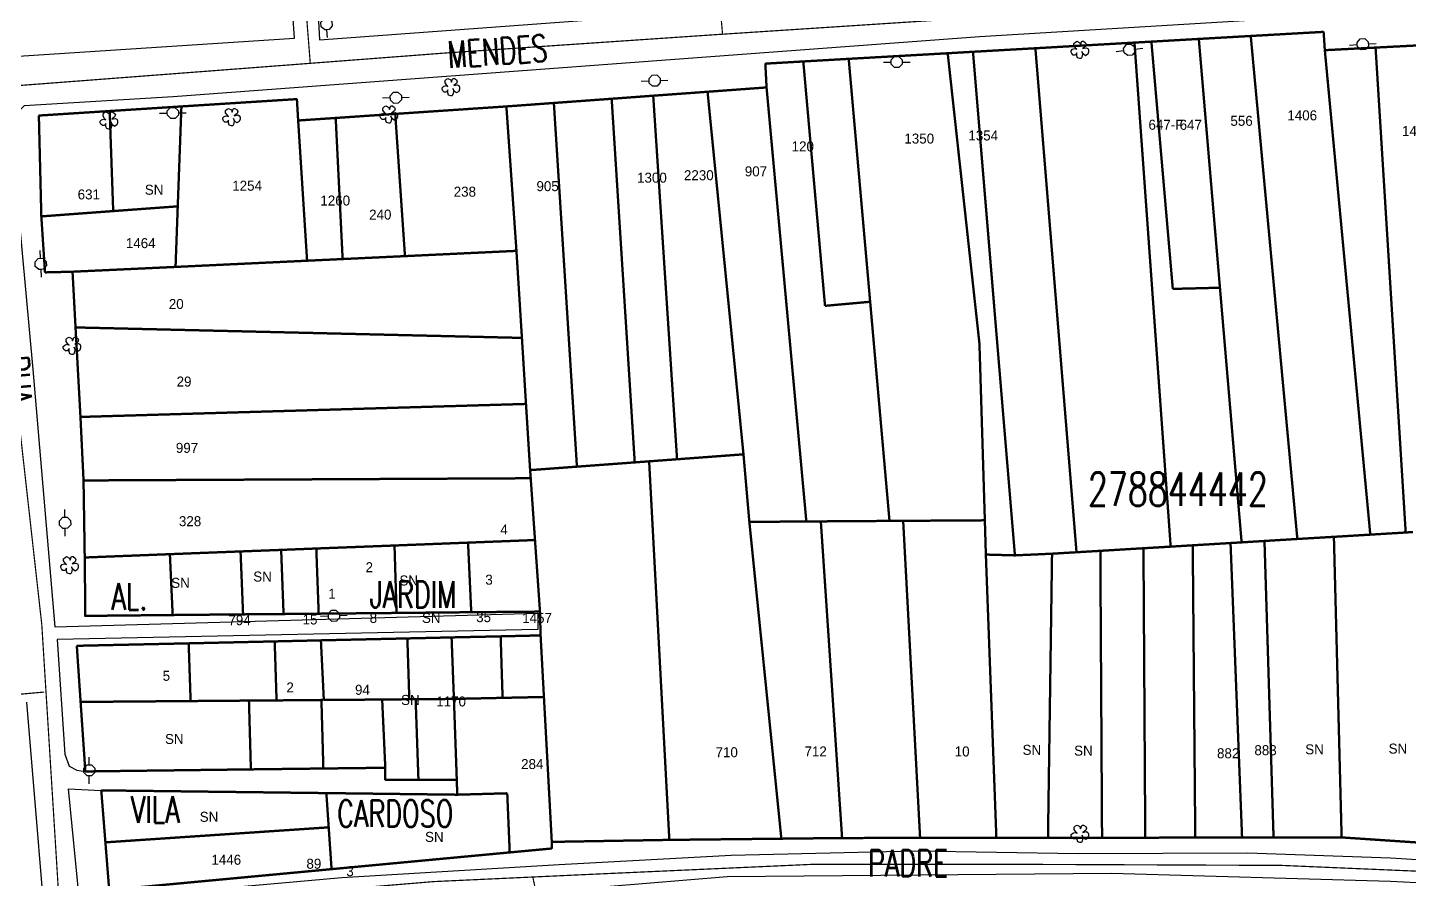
# Model space of a CAD drawing. Header units: millimetres. Extents: x 203684 to 206468, y 4869193 to 4871613.
# Drawn here: x 204198.8 to 204406, y 4871098.3 to 4871226.1 of the extents above; entities that cross this region are included whole.
import ezdxf
from ezdxf.enums import TextEntityAlignment as Align

# ---------------------------------------------------------------- set-up
doc = ezdxf.new("R2010")
doc.units = ezdxf.units.MM
for name, color, linetype in [('CD_MALHA_LOTES', 7, 'Continuous'), ('CD_TXT_QUADRA', 7, 'Continuous'), ('LT-POSTES', 7, 'Continuous'), ('RU-QUADRA', 210, 'Continuous'), ('SV-EIXO-RUA-N-PAV', 6, 'Continuous'), ('SV-EIXO-RUA-PAV', 20, 'Continuous'), ('SV-RUA-NAO-PAV', 7, 'Continuous'), ('SV-RUA-PAVIM', 7, 'Continuous'), ('SV-TXT-RUA-N-PAV', 7, 'Continuous'), ('SV-TXT-RUA-PAV', 7, 'Continuous'), ('Th_NmrPort', 1, 'Continuous'), ('VG-ARVORE-ISOLADA', 90, 'Continuous')]:
    doc.layers.add(name, color=color, linetype=linetype)
doc.styles.add('ARIAL', font='simplex.shx')

# ---------------------------------------------------------------- blocks, each defined once
blk = doc.blocks.new('COD092', base_point=(204504.092239, 4871060.025635))
at = {"layer": 'LT-POSTES'}
blk.add_line((204504.922233, 4871060.022296), (204506.0889, 4871060.022296), dxfattribs=at)
blk.add_lwpolyline([(204502.0889, 4871060.022296), (204503.255567, 4871060.022296), (204503.255567, 4871060.35563), (204503.755567, 4871060.85563), (204504.422233, 4871060.85563), (204504.922233, 4871060.35563), (204504.922233, 4871059.688963), (204504.422233, 4871059.188963), (204503.755567, 4871059.188963), (204503.255567, 4871059.688963), (204503.255567, 4871060.022296)], dxfattribs=at)
blk = doc.blocks.new('COD208', base_point=(204517.498181, 4871042.194979))
at = {"layer": 'VG-ARVORE-ISOLADA'}
blk.add_lwpolyline([(204517.064848, 4871042.628313), (204516.739848, 4871042.844979), (204516.739848, 4871043.169979), (204516.956515, 4871043.386646), (204517.173181, 4871043.494979), (204517.389848, 4871043.494979), (204517.606515, 4871043.278312), (204517.714848, 4871042.953312), (204517.606515, 4871042.628313), (204517.823181, 4871042.844979), (204518.148181, 4871043.061646), (204518.473181, 4871043.061646), (204518.689848, 4871042.844979), (204518.798181, 4871042.628313), (204518.581515, 4871042.194979), (204518.256515, 4871042.086646), (204518.581515, 4871041.978313), (204518.798181, 4871041.869979), (204518.798181, 4871041.653313), (204518.581515, 4871041.328313), (204518.364848, 4871041.219979), (204518.039848, 4871041.328313), (204517.714848, 4871041.761646), (204517.823181, 4871041.219979), (204517.714848, 4871041.003313), (204517.498181, 4871040.894979), (204517.173181, 4871040.894979), (204516.848182, 4871041.003313), (204516.631515, 4871041.328313), (204516.848182, 4871041.653313), (204517.281515, 4871041.869979), (204516.848182, 4871041.761646), (204516.414848, 4871041.869979), (204516.198182, 4871041.978313), (204516.198182, 4871042.194979), (204516.306515, 4871042.519979), (204516.631515, 4871042.628313)], close=True, dxfattribs=at)

msp = doc.modelspace()

# ---------------------------------------------------------------- linework, layer by layer
at = {"layer": 'CD_MALHA_LOTES', "const_width": 0.35}
for points in [[(204374.41, 4871224.44), (204382.2, 4871224.88)], [(204382.2, 4871224.88), (204393.13, 4871225.5)], [(204389.19, 4871149.41), (204382.2, 4871224.88)], [(204393.13, 4871225.5), (204393.31, 4871222.75)], [(204340.54, 4871222.51), (204349.9, 4871223.04)], [(204349.9, 4871223.04), (204364.76, 4871223.89)], [(204356.07, 4871147.42), (204349.9, 4871223.04)], [(204364.76, 4871223.89), (204367.3, 4871224.03)], [(204370.19, 4871148.26), (204364.76, 4871223.89)], [(204367.3, 4871224.03), (204374.41, 4871224.44)], [(204370.51, 4871186.93), (204367.3, 4871224.03)], [(204377.58, 4871187.11), (204374.41, 4871224.44)], [(204393.31, 4871222.75), (204400.92, 4871223.14)], [(204400.13, 4871150.06), (204393.31, 4871222.75)], [(204400.92, 4871223.14), (204406.97, 4871223.45)], [(204405.44, 4871150.38), (204400.92, 4871223.14)], [(204309.4, 4871220.73), (204315.09, 4871221.06)], [(204309.58, 4871217.16), (204309.4, 4871220.73)], [(204315.09, 4871221.06), (204321.9, 4871221.45)], [(204318.35, 4871184.39), (204315.09, 4871221.06)], [(204321.9, 4871221.45), (204336.75, 4871222.29)], [(204325.12, 4871185), (204321.9, 4871221.45)], [(204336.75, 4871222.29), (204340.54, 4871222.51)], [(204341.51, 4871178.72), (204336.75, 4871222.29)], [(204346.83, 4871146.95), (204340.54, 4871222.51)], [(204292.58, 4871215.92), (204300.73, 4871216.51)], [(204300.73, 4871216.51), (204309.58, 4871217.16)], [(204306.12, 4871162.11), (204300.73, 4871216.51)], [(204315.55, 4871152.03), (204309.58, 4871217.16)], [(204211.06, 4871213.62), (204221.82, 4871214.31)], [(204221.27, 4871199.32), (204221.82, 4871214.31)], [(204221.82, 4871214.31), (204239.14, 4871215.41)], [(204239.14, 4871215.41), (204239.33, 4871212.2)], [(204253.89, 4871213.19), (204270.56, 4871214.31)], [(204270.56, 4871214.31), (204277.68, 4871214.83)], [(204272.07, 4871192.64), (204270.56, 4871214.31)], [(204277.68, 4871214.83), (204286.35, 4871215.46)], [(204281.14, 4871160.26), (204277.68, 4871214.83)], [(204286.35, 4871215.46), (204292.58, 4871215.92)], [(204289.81, 4871160.9), (204286.35, 4871215.46)], [(204296.16, 4871161.37), (204292.58, 4871215.92)], [(204211.06, 4871213.62), (204200.44, 4871212.94)], [(204200.44, 4871212.94), (204200.81, 4871197.81)], [(204211.59, 4871198.61), (204211.06, 4871213.62)], [(204239.33, 4871212.2), (204244.96, 4871212.58)], [(204244.96, 4871212.58), (204253.89, 4871213.19)], [(204246, 4871191.41), (204244.96, 4871212.58)], [(204255.35, 4871191.85), (204253.89, 4871213.19)], [(204240.67, 4871191.16), (204239.33, 4871212.2)], [(204200.81, 4871197.81), (204211.59, 4871198.61)], [(204201.36, 4871189.41), (204200.81, 4871197.81)], [(204221.27, 4871199.32), (204211.59, 4871198.61)], [(204220.94, 4871190.23), (204221.27, 4871199.32)], [(204255.35, 4871191.85), (204246, 4871191.41)], [(204272.07, 4871192.64), (204255.35, 4871191.85)], [(204272.89, 4871179.58), (204272.07, 4871192.64)], [(204205.49, 4871189.51), (204201.36, 4871189.41)], [(204205.49, 4871189.51), (204220.94, 4871190.23)], [(204205.94, 4871181.15), (204205.49, 4871189.51)], [(204240.67, 4871191.16), (204220.94, 4871190.23)], [(204246, 4871191.41), (204240.67, 4871191.16)], [(204377.58, 4871187.11), (204370.51, 4871186.93)], [(204380.83, 4871148.9), (204377.58, 4871187.11)], [(204325.12, 4871185), (204318.35, 4871184.39)], [(204328.02, 4871152.12), (204325.12, 4871185)], [(204205.94, 4871181.15), (204272.89, 4871179.58)], [(204206.68, 4871167.72), (204205.94, 4871181.15)], [(204273.5, 4871169.67), (204272.89, 4871179.58)], [(204342.32, 4871152.21), (204341.51, 4871178.72)], [(204206.68, 4871167.72), (204273.5, 4871169.67)], [(204274.12, 4871159.74), (204273.5, 4871169.67)], [(204207.14, 4871158.19), (204206.68, 4871167.72)], [(204289.81, 4871160.9), (204281.14, 4871160.26)], [(204291.97, 4871161.06), (204289.81, 4871160.9)], [(204291.97, 4871161.06), (204296.16, 4871161.37)], [(204295, 4871104.26), (204291.97, 4871161.06)], [(204306.12, 4871162.11), (204296.16, 4871161.37)], [(204307, 4871151.98), (204306.12, 4871162.11)], [(204207.14, 4871158.19), (204274.21, 4871158.52)], [(204274.12, 4871159.74), (204281.14, 4871160.26)], [(204274.21, 4871158.52), (204274.12, 4871159.74)], [(204274.85, 4871149.25), (204274.21, 4871158.52)], [(204207.32, 4871146.63), (204207.14, 4871158.19)], [(204330.07, 4871152.13), (204342.32, 4871152.21)], [(204342.47, 4871147.07), (204342.32, 4871152.21)], [(204307, 4871151.98), (204315.55, 4871152.03)], [(204311.8, 4871104.44), (204307, 4871151.98)], [(204317.72, 4871152.05), (204315.55, 4871152.03)], [(204317.72, 4871152.05), (204328.02, 4871152.12)], [(204320.91, 4871104.54), (204317.72, 4871152.05)], [(204330.07, 4871152.13), (204328.02, 4871152.12)], [(204332.61, 4871104.55), (204330.07, 4871152.13)], [(204394.67, 4871149.73), (204400.13, 4871150.06)], [(204400.13, 4871150.06), (204405.44, 4871150.38)], [(204406.54, 4871150.45), (204405.44, 4871150.38)], [(204242.05, 4871147.98), (204253.78, 4871148.43)], [(204253.78, 4871148.43), (204264.81, 4871148.86)], [(204254.09, 4871138.31), (204253.78, 4871148.43)], [(204264.81, 4871148.86), (204274.85, 4871149.25)], [(204265.29, 4871138.42), (204264.81, 4871148.86)], [(204275.6, 4871138.51), (204274.85, 4871149.25)], [(204359.64, 4871147.63), (204366.11, 4871148.02)], [(204366.11, 4871148.02), (204370.19, 4871148.26)], [(204366.38, 4871104.59), (204366.11, 4871148.02)], [(204370.19, 4871148.26), (204373.5, 4871148.46)], [(204373.5, 4871148.46), (204379.17, 4871148.8)], [(204373.88, 4871104.6), (204373.5, 4871148.46)], [(204379.17, 4871148.8), (204380.83, 4871148.9)], [(204380.9, 4871104.61), (204379.17, 4871148.8)], [(204380.83, 4871148.9), (204384.26, 4871149.11)], [(204384.26, 4871149.11), (204389.19, 4871149.41)], [(204385.62, 4871104.61), (204384.26, 4871149.11)], [(204389.19, 4871149.41), (204394.67, 4871149.73)], [(204395.83, 4871104.63), (204394.67, 4871149.73)], [(204207.32, 4871146.63), (204220.09, 4871147.13)], [(204220.51, 4871138), (204207.41, 4871137.87), (204207.32, 4871146.63)], [(204220.09, 4871147.13), (204230.69, 4871147.54)], [(204220.51, 4871138), (204220.09, 4871147.13)], [(204230.69, 4871147.54), (204236.78, 4871147.77)], [(204231.07, 4871138.1), (204230.69, 4871147.54)], [(204236.78, 4871147.77), (204242.05, 4871147.98)], [(204237.14, 4871138.15), (204236.78, 4871147.77)], [(204242.41, 4871138.2), (204242.05, 4871147.98)], [(204344.05, 4871104.56), (204342.47, 4871147.07)], [(204342.47, 4871147.07), (204346.83, 4871146.95)], [(204346.83, 4871146.95), (204352.4, 4871147.2)], [(204351.79, 4871104.57), (204352.4, 4871147.2)], [(204352.4, 4871147.2), (204356.07, 4871147.42)], [(204356.07, 4871147.42), (204359.64, 4871147.63)], [(204359.9, 4871104.58), (204359.64, 4871147.63)], [(204231.07, 4871138.1), (204220.51, 4871138)], [(204237.14, 4871138.15), (204231.07, 4871138.1)], [(204242.41, 4871138.2), (204237.14, 4871138.15)], [(204254.09, 4871138.31), (204242.41, 4871138.2)], [(204265.29, 4871138.42), (204254.09, 4871138.31)], [(204275.6, 4871138.51), (204265.29, 4871138.42)], [(204275.69, 4871134.94), (204275.6, 4871138.51)], [(204206.13, 4871133.38), (204222.91, 4871133.75)], [(204222.91, 4871133.75), (204235.81, 4871134.04)], [(204223.2, 4871125.09), (204222.91, 4871133.75)], [(204235.81, 4871134.04), (204242.74, 4871134.2)], [(204236.09, 4871125.19), (204235.81, 4871134.04)], [(204242.74, 4871134.2), (204255.71, 4871134.49)], [(204243.18, 4871125.25), (204242.74, 4871134.2)], [(204255.71, 4871134.49), (204262.34, 4871134.64)], [(204256, 4871125.36), (204255.71, 4871134.49)], [(204262.34, 4871134.64), (204269.7, 4871134.8)], [(204262.69, 4871125.41), (204262.34, 4871134.64)], [(204269.7, 4871134.8), (204275.69, 4871134.94)], [(204269.99, 4871125.57), (204269.7, 4871134.8)], [(204276.19, 4871125.7), (204275.69, 4871134.94)], [(204206.7, 4871124.96), (204206.13, 4871133.38)], [(204242.82, 4871125.25), (204236.09, 4871125.19)], [(204242.82, 4871125.25), (204243.18, 4871125.25)], [(204243.11, 4871114.97), (204242.82, 4871125.25)], [(204243.18, 4871125.25), (204251.93, 4871125.32)], [(204251.93, 4871125.32), (204256, 4871125.36)], [(204252.4, 4871115.08), (204251.93, 4871125.32)], [(204256.95, 4871125.36), (204256, 4871125.36)], [(204256.95, 4871125.36), (204262.69, 4871125.41)], [(204257.37, 4871113.26), (204256.95, 4871125.36)], [(204262.69, 4871125.41), (204269.99, 4871125.57)], [(204263.12, 4871113.28), (204262.69, 4871125.41)], [(204276.19, 4871125.7), (204269.99, 4871125.57)], [(204277.37, 4871103.96), (204276.19, 4871125.7)], [(204206.7, 4871124.96), (204223.2, 4871125.09)], [(204207.41, 4871114.53), (204206.7, 4871124.96)], [(204231.95, 4871125.16), (204223.2, 4871125.09)], [(204231.95, 4871125.16), (204236.09, 4871125.19)], [(204232.24, 4871114.84), (204231.95, 4871125.16)], [(204232.24, 4871114.84), (204207.41, 4871114.53)], [(204243.11, 4871114.97), (204232.24, 4871114.84)], [(204252.4, 4871115.08), (204243.11, 4871114.97)], [(204252.4, 4871113.25), (204252.4, 4871115.08)], [(204257.37, 4871113.26), (204252.4, 4871113.25)], [(204263.12, 4871113.28), (204257.37, 4871113.26)], [(204263.19, 4871111.04), (204263.12, 4871113.28)], [(204210.42, 4871103.89), (204209.8, 4871111.69)], [(204209.8, 4871111.69), (204243.56, 4871111.28)], [(204243.91, 4871106.14), (204243.56, 4871111.28)], [(204243.56, 4871111.28), (204263.19, 4871111.04)], [(204270.69, 4871111.25), (204263.19, 4871111.04)], [(204271.06, 4871102.38), (204270.69, 4871111.25)], [(204210.42, 4871103.89), (204243.91, 4871106.14)], [(204244.34, 4871099.87), (204243.91, 4871106.14)], [(204320.91, 4871104.54), (204311.8, 4871104.44)], [(204332.61, 4871104.55), (204320.91, 4871104.54)], [(204344.05, 4871104.56), (204332.61, 4871104.55)], [(204351.79, 4871104.57), (204344.05, 4871104.56)], [(204359.9, 4871104.58), (204351.79, 4871104.57)], [(204366.38, 4871104.59), (204359.9, 4871104.58)], [(204373.88, 4871104.6), (204366.38, 4871104.59)], [(204380.9, 4871104.61), (204373.88, 4871104.6)], [(204385.62, 4871104.61), (204380.9, 4871104.61)], [(204395.83, 4871104.63), (204385.62, 4871104.61)], [(204409.55, 4871103.71), (204395.83, 4871104.63)], [(204210.99, 4871096.74), (204210.42, 4871103.89)], [(204277.39, 4871102.97), (204271.06, 4871102.38)], [(204295, 4871104.26), (204277.37, 4871103.96)], [(204277.37, 4871103.96), (204277.39, 4871102.97)], [(204311.8, 4871104.44), (204295, 4871104.26)], [(204271.06, 4871102.38), (204244.34, 4871099.87)], [(204244.34, 4871099.87), (204210.99, 4871096.74)]]:
    msp.add_lwpolyline(points, dxfattribs=at)
at = {"layer": 'RU-QUADRA', "const_width": 0.18}
msp.add_lwpolyline([(204409.55, 4871103.71), (204395.83, 4871104.63), (204385.62, 4871104.61), (204380.9, 4871104.61), (204373.88, 4871104.6), (204366.38, 4871104.59), (204359.9, 4871104.58), (204351.79, 4871104.57), (204344.05, 4871104.56), (204332.61, 4871104.55), (204320.91, 4871104.54), (204311.8, 4871104.44), (204295, 4871104.26), (204277.37, 4871103.96), (204277.39, 4871102.97), (204271.06, 4871102.38), (204244.34, 4871099.87), (204210.99, 4871096.74), (204210.42, 4871103.89), (204209.8, 4871111.69), (204243.56, 4871111.28), (204263.19, 4871111.04), (204263.12, 4871113.28), (204257.37, 4871113.26), (204252.4, 4871113.25), (204252.4, 4871115.08), (204243.11, 4871114.97), (204232.24, 4871114.84), (204207.41, 4871114.53), (204206.7, 4871124.96), (204206.13, 4871133.38), (204222.91, 4871133.75), (204235.81, 4871134.04), (204242.74, 4871134.2), (204255.71, 4871134.49), (204262.34, 4871134.64), (204269.7, 4871134.8), (204275.69, 4871134.94), (204275.6, 4871138.51), (204265.29, 4871138.42), (204254.09, 4871138.31), (204242.41, 4871138.2), (204237.14, 4871138.15), (204231.07, 4871138.1), (204220.51, 4871138), (204207.41, 4871137.87), (204207.32, 4871146.63), (204207.14, 4871158.19), (204206.68, 4871167.72), (204205.94, 4871181.15), (204205.49, 4871189.51), (204201.36, 4871189.41), (204200.81, 4871197.81), (204200.44, 4871212.94), (204211.06, 4871213.62), (204221.82, 4871214.31), (204239.14, 4871215.41), (204239.33, 4871212.2), (204244.96, 4871212.58), (204253.89, 4871213.19), (204270.56, 4871214.31), (204277.68, 4871214.83), (204286.35, 4871215.46), (204292.58, 4871215.92), (204300.73, 4871216.51), (204309.58, 4871217.16), (204309.4, 4871220.73), (204315.09, 4871221.06), (204321.9, 4871221.45), (204336.75, 4871222.29), (204340.54, 4871222.51), (204349.9, 4871223.04), (204364.76, 4871223.89), (204367.3, 4871224.03), (204374.41, 4871224.44), (204382.2, 4871224.88), (204393.13, 4871225.5), (204393.31, 4871222.75), (204400.92, 4871223.14), (204406.97, 4871223.45)], dxfattribs=at)
at = {"layer": 'SV-EIXO-RUA-N-PAV', "linetype": 'Continuous', "const_width": 0.18}
for points in [[(204302.98, 4871225.16), (204299.49, 4871264.71), (204294.16, 4871326.61), (204290.66, 4871369.2), (204288.84, 4871384.26)], [(204231.27, 4871336.81), (204234.31, 4871303.34), (204236.89, 4871273.68), (204239.48, 4871241.74), (204241.15, 4871220.75)], [(204133.54, 4871119.45), (204150.57, 4871121.27), (204171.26, 4871123.4), (204191.03, 4871125.53), (204201.23, 4871126.44)], [(204203.74, 4871092.68), (204239.63, 4871096.33), (204259.63, 4871098), (204282.75, 4871099.07), (204316.45, 4871100.59), (204347.78, 4871100.59), (204386.87, 4871100.43), (204415.24, 4871099.22), (204442.01, 4871097.7), (204469.46, 4871095.72), (204489.08, 4871094.5), (204504.6, 4871093.13)], [(204274.54, 4871098.61), (204275.76, 4871092.83), (204277.77, 4871085.22), (204282.41, 4871074.42), (204288.12, 4871064.16), (204291.77, 4871057.92), (204298.08, 4871051.15), (204308.04, 4871042.33), (204322, 4871029.71), (204332.49, 4871019.67), (204346.98, 4871005.75), (204351.32, 4871001.79), (204357.81, 4870996.7)]]:
    msp.add_lwpolyline(points, dxfattribs=at)
at = {"layer": 'SV-EIXO-RUA-PAV', "linetype": 'Continuous', "const_width": 0.18}
for points in [[(204198.45, 4871372.78), (204195.71, 4871342.66), (204194.34, 4871299.46), (204192.82, 4871254.29), (204192.52, 4871220.07), (204192.67, 4871211.85), (204197.54, 4871166.37), (204200.88, 4871136.56), (204203.62, 4871092.6), (204208.18, 4871051.99), (204213.05, 4871008.79), (204213.92, 4870996.67)], [(203713.03, 4871225.64), (203729.05, 4871225.39), (203808.53, 4871221.43), (203882.83, 4871216.87), (203949.83, 4871215.65), (204015.47, 4871214.29), (204067.11, 4871213.37), (204135.17, 4871214.74), (204197.92, 4871217.48), (204261.73, 4871222.35), (204301.96, 4871225.08), (204367.13, 4871229.34), (204428.51, 4871233.91), (204495.05, 4871238.62), (204560.38, 4871242.27)]]:
    msp.add_lwpolyline(points, dxfattribs=at)
at = {"layer": 'SV-RUA-NAO-PAV'}
for points in [[(204238.77, 4871224.53, 6.48), (204235.51, 4871271.41, 6.24), (204229.44, 4871336.42, 5.44), (204233.03, 4871336.74, 5.3), (204238.24, 4871283.74, 6), (204242.01, 4871233.68, 6.48), (204242.53, 4871224.3, 6.45)], [(204202.86, 4871136.25, 9.73), (204275.26, 4871138.27, 8.58), (204275.26, 4871135.82, 8.58)], [(204275.26, 4871135.82, 9.73), (204203.18, 4871134.33, 8.58)], [(204204.88, 4871111.94, 6.96), (204209.8, 4871111.69, 6.96), (204243.56, 4871111.28, 6.96), (204263.19, 4871111.04, 6.96), (204263.12, 4871113.28, 6.96), (204257.37, 4871113.26, 6.96), (204252.4, 4871113.25, 6.96), (204252.4, 4871115.08, 6.96), (204243.11, 4871114.97, 6.96), (204232.24, 4871114.84, 6.96), (204207.41, 4871114.53, 6.96)], [(204206.55, 4871095.12, 6.9), (204245.9, 4871098.64, 6.88), (204278.46, 4871100.56, 6.85), (204304.28, 4871101.98, 6.74), (204331.83, 4871102.64, 6.69), (204356.31, 4871102.2, 6.64), (204381.72, 4871102.31, 6.26), (204403.16, 4871101.58, 6.26), (204457.9, 4871098.11, 5.96), (204500.72, 4871094.8, 5.57), (204501.61, 4871095.12, 5.57)], [(204502.82, 4871091.44, 5.77), (204501.72, 4871092.05, 5.77), (204500.09, 4871092.49, 5.77), (204457.77, 4871095.23, 5.94), (204403.17, 4871098.04, 5.94), (204361.32, 4871099.21, 6.56), (204303.69, 4871098.72, 6.82), (204279.46, 4871096.73, 6.9), (204277.89, 4871096.18, 6.9), (204277.25, 4871094.98, 6.9), (204277.25, 4871093.29, 6.9), (204280.46, 4871082.61, 6.9), (204284.71, 4871073.29, 6.9), (204288.7, 4871065.92, 6.64), (204293.65, 4871058.51, 6.66), (204298.44, 4871052.98, 6.72), (204302.54, 4871049.83, 6.69), (204319.98, 4871034.34, 6.38), (204350.03, 4871004.75, 6.39), (204357.49, 4870998.64, 6.36), (204360.93, 4870996.67, 6.36)]]:
    msp.add_polyline3d(points, dxfattribs=at)
at = {"layer": 'SV-RUA-PAVIM'}
for points in [[(204482.63, 4871233.98, 5.08), (204479.16, 4871233.74, 5.08), (204477.2, 4871232.5, 5.08), (204476.78, 4871229.59, 5.08), (204476.91, 4871227.06, 5.08), (204478.47, 4871208.9, 5.08), (204479.2, 4871203.63, 5.08), (204480.67, 4871186.75, 5.08), (204482.41, 4871172.91, 5.08), (204479.38, 4871172.81, 5.08), (204476.82, 4871205.42, 5.08), (204475.26, 4871227.06, 5.08), (204475.12, 4871229.59, 5.08), (204474.61, 4871232.39, 5.08), (204473.88, 4871233.37, 5.08), (204406.53, 4871228.67, 5.63), (204402.81, 4871228.46, 5.63), (204341.51, 4871224.73, 6.37), (204220.56, 4871215.76, 6.34), (204198.25, 4871214.4, 6.34)], [(204242.53, 4871224.3, 6.34), (204300.23, 4871228.55, 6.4)], [(204194.73, 4871223.57, 6.16), (204195.34, 4871222.45, 6.16), (204197.4, 4871221.83, 6.34), (204238.77, 4871224.53, 6.34)], [(204198.25, 4871214.4, 6.34), (204196.74, 4871212.86, 6.34), (204196.36, 4871209.74, 6.34), (204199.54, 4871174.82, 6.64), (204202.86, 4871136.25, 6.64)], [(204203.18, 4871134.33, 6.64), (204204.36, 4871117.11, 6.96), (204204.98, 4871115.34, 6.96), (204206.13, 4871114.72, 6.96), (204207.41, 4871114.53, 6.96)], [(204198.61, 4871124.91, 7.04), (204202.25, 4871081, 7.04), (204206.49, 4871044.01, 7.25), (204206.18, 4871041.94, 7.25)], [(204206.55, 4871095.12, 6.96), (204204.88, 4871111.94, 6.96)]]:
    msp.add_polyline3d(points, dxfattribs=at)

# ---------------------------------------------------------------- block references
at = {"layer": 'LT-POSTES'}
for p, rotation in [((204243.59, 4871226.66, 6.34), 94), ((204364.01, 4871222.8, 5.76), 7), ((204399.02, 4871223.64, 5.76), 4), ((204292.8, 4871218.19, 6.1), 2), ((204253.98, 4871215.6, 6.34), 181), ((204220.54, 4871213.33, 6.02), 1), ((204200.72, 4871190.69, 6.34), 93.00000000000001), ((204204.37, 4871151.84, 6.29), 91), ((204244.7, 4871137.89, 6.29), 2), ((204208, 4871114.69, 6.5), 90)]:
    msp.add_blockref('COD092', p, dxfattribs=dict(at, rotation=rotation))
msp.add_blockref('COD092', (204329.11, 4871220.98, 5.97), dxfattribs=at)
at = {"layer": 'VG-ARVORE-ISOLADA', "rotation": 90}
for p in [(204356.55, 4871222.78, 9.09), (204262.22, 4871217.21, 10.53), (204210.94, 4871212.19, 8.42), (204229.31, 4871212.7, 9.12), (204252.92, 4871213.09, 9.83), (204205.4, 4871178.4, 10.47), (204205.02, 4871145.46, 10.05), (204356.58, 4871105.17, 11.03)]:
    msp.add_blockref('COD208', p, dxfattribs=at)

# ---------------------------------------------------------------- texts
at = {"layer": 'CD_TXT_QUADRA', "style": 'ARIAL', "width": 0.7}
msp.add_text('278844442', height=5, dxfattribs=at).set_placement((204357.78, 4871154.39))
at = {"layer": 'SV-TXT-RUA-N-PAV', "style": 'ARIAL', "width": 0.7}
msp.add_text('RUA', height=4, rotation=275, dxfattribs=at).set_placement((204194.85, 4871176.7))
for s, p in [('AL.', (204211.32, 4871138.77)), ('JARDIM', (204250.08, 4871139.08)), ('VILA', (204214.23, 4871106.82)), ('CARDOSO', (204245.19, 4871106.2)), ('PADRE', (204324.8, 4871098.75))]:
    msp.add_text(s, height=4, dxfattribs=at).set_placement(p)
at = {"layer": 'SV-TXT-RUA-PAV', "style": 'ARIAL', "width": 0.7}
msp.add_text('MENDES', height=4, rotation=4, dxfattribs=at).set_placement((204261.86, 4871220.07))
at = {"layer": 'Th_NmrPort', "color": 1}
for s, p in [('556', (204379.15, 4871212.15)), ('1406', (204387.69, 4871212.97)), ('1354', (204339.85, 4871209.95)), ('647-F', (204366.86, 4871211.56)), ('647', (204371.53, 4871211.55)), ('1422', (204404.89, 4871210.63)), ('120', (204313.34, 4871208.32)), ('1350', (204330.25, 4871209.49)), ('1300', (204290.16, 4871203.62)), ('2230', (204297.19, 4871203.99)), ('907', (204306.32, 4871204.57)), ('SN', (204216.33, 4871201.81)), ('1254', (204229.44, 4871202.41)), ('238', (204262.66, 4871201.52)), ('905', (204275.07, 4871202.35)), ('631', (204206.26, 4871201.11)), ('1260', (204242.66, 4871200.19)), ('240', (204249.97, 4871198.08)), ('1464', (204213.49, 4871193.8)), ('20', (204219.93, 4871184.67)), ('29', (204221.1, 4871173.03)), ('997', (204220.99, 4871163.08)), ('328', (204221.45, 4871152.08)), ('4', (204269.66, 4871150.84)), ('SN', (204232.59, 4871143.77)), ('2', (204249.44, 4871145.17)), ('3', (204267.4, 4871143.3)), ('SN', (204220.29, 4871142.83)), ('SN', (204254.52, 4871143.18)), ('1', (204243.84, 4871141.19)), ('794', (204228.87, 4871137.22)), ('15', (204239.99, 4871137.33)), ('8', (204250.05, 4871137.56)), ('SN', (204257.9, 4871137.56)), ('35', (204266.03, 4871137.68)), ('1457', (204272.93, 4871137.56)), ('5', (204219.01, 4871128.88)), ('2', (204237.57, 4871127.13)), ('94', (204247.86, 4871126.78)), ('SN', (204254.77, 4871125.26)), ('1170', (204260.04, 4871125.03)), ('SN', (204219.36, 4871119.4)), ('710', (204301.93, 4871117.41)), ('712', (204315.27, 4871117.53)), ('10', (204337.8, 4871117.53)), ('SN', (204347.98, 4871117.77)), ('SN', (204355.71, 4871117.65)), ('882', (204377.14, 4871117.26)), ('883', (204382.75, 4871117.72)), ('SN', (204390.37, 4871117.85)), ('SN', (204402.88, 4871117.96)), ('284', (204272.77, 4871115.64)), ('SN', (204224.57, 4871107.72)), ('SN', (204258.36, 4871104.71)), ('1446', (204226.32, 4871101.28)), ('89', (204240.57, 4871100.68)), ('3', (204246.55, 4871099.56))]:
    msp.add_text(s, height=1.5, dxfattribs=at).set_placement(p, align=Align.MIDDLE_LEFT)

doc.saveas('drawing.dxf')
